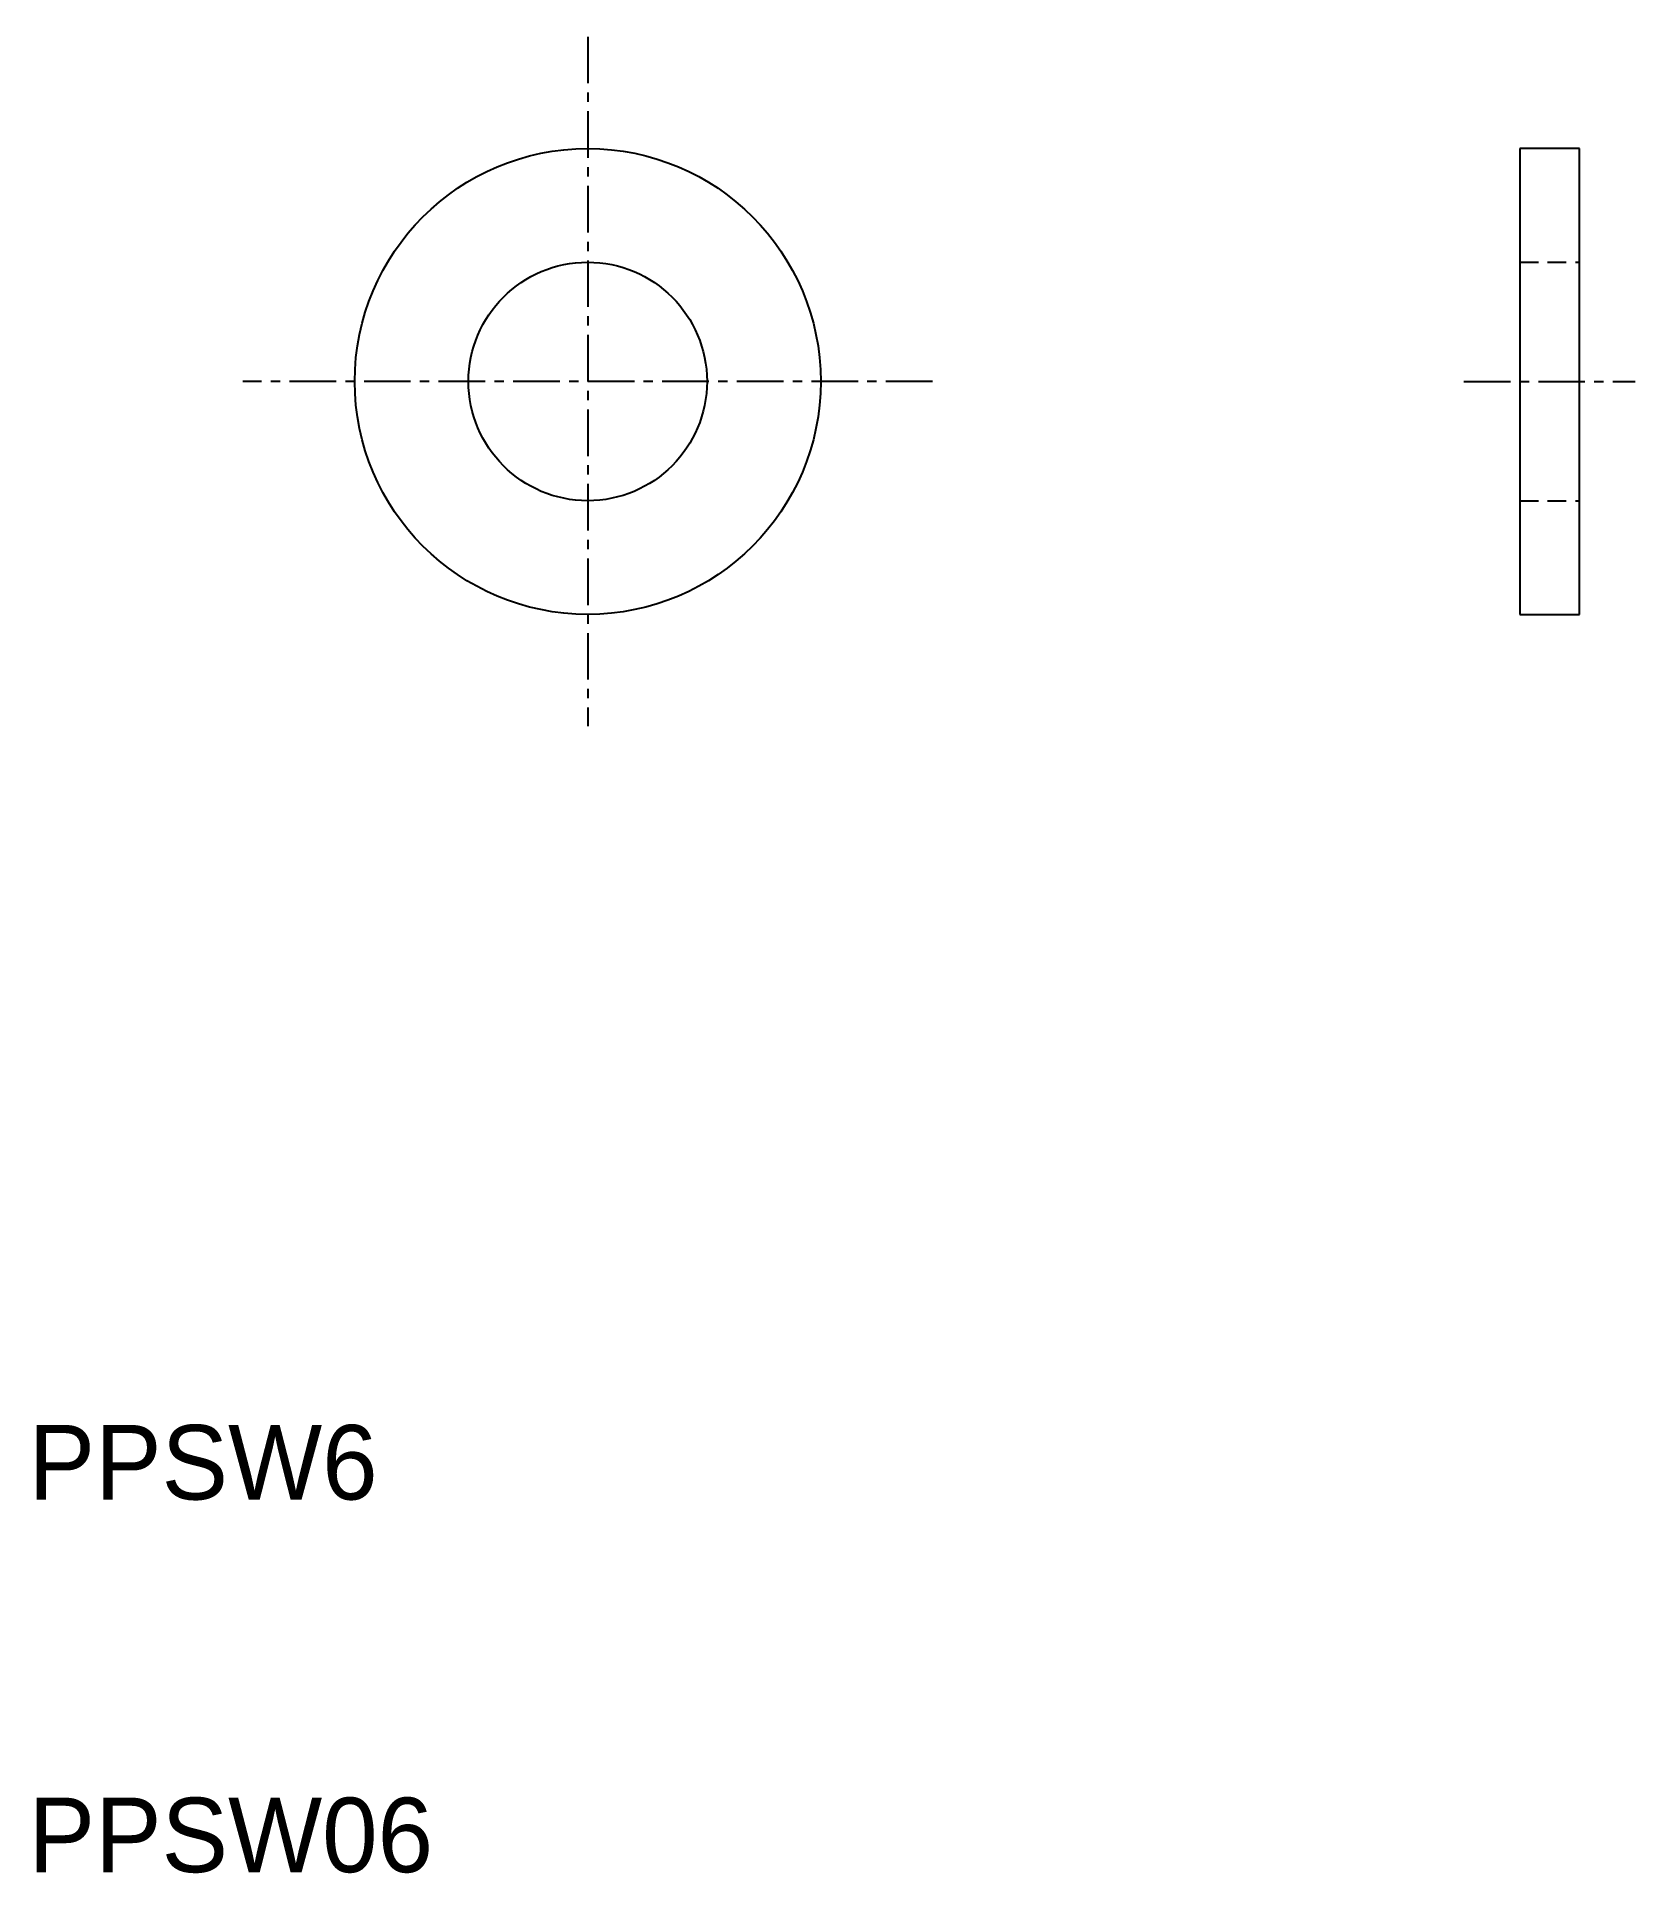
# Model space of a CAD drawing. Extents: x 10.2 to 53.1, y 10 to 59.2.
import ezdxf

# ---------------------------------------------------------------- set-up
doc = ezdxf.new("R2010")
doc.units = 0
doc.linetypes.add('CENTER', pattern=[2, 1.25, -0.25, 0.25, -0.25])
doc.linetypes.add('DASHED', pattern=[0.75, 0.5, -0.25])
doc.layers.get('0').update_dxf_attribs({"linetype": 'CONTINUOUS'})
doc.layers.add('CENTER', color=1, linetype='CENTER')

msp = doc.modelspace()

# ---------------------------------------------------------------- linework, layer by layer
at = {"color": 7, "linetype": 'CONTINUOUS'}
for p, q in [((50, 56.25), (50, 43.75)), ((51.6, 56.25), (50, 56.25)), ((51.6, 43.75), (51.6, 56.25)), ((50, 43.75), (51.6, 43.75))]:
    msp.add_line(p, q, dxfattribs=at)
at = {"color": 3, "linetype": 'DASHED'}
for p, q in [((50, 53.2), (51.6, 53.2)), ((50, 46.8), (51.6, 46.8))]:
    msp.add_line(p, q, dxfattribs=at)
at = {"color": 7, "linetype": 'CONTINUOUS'}
for radius in [6.25, 3.2]:
    msp.add_circle((25, 50), radius, dxfattribs=at)
at = {"layer": 'CENTER', "color": 1, "linetype": 'CENTER'}
for p, q in [((25, 59.25), (25, 40.75)), ((34.25, 50), (15.75, 50)), ((48.5, 50), (53.1, 50))]:
    msp.add_line(p, q, dxfattribs=at)

# ---------------------------------------------------------------- texts
at = {"color": 7, "linetype": 'CONTINUOUS'}
for s, p in [('PPSW6', (10, 20)), ('PPSW06', (10, 10))]:
    msp.add_text(s, height=2, dxfattribs=at).set_placement(p)

doc.saveas('drawing.dxf')
